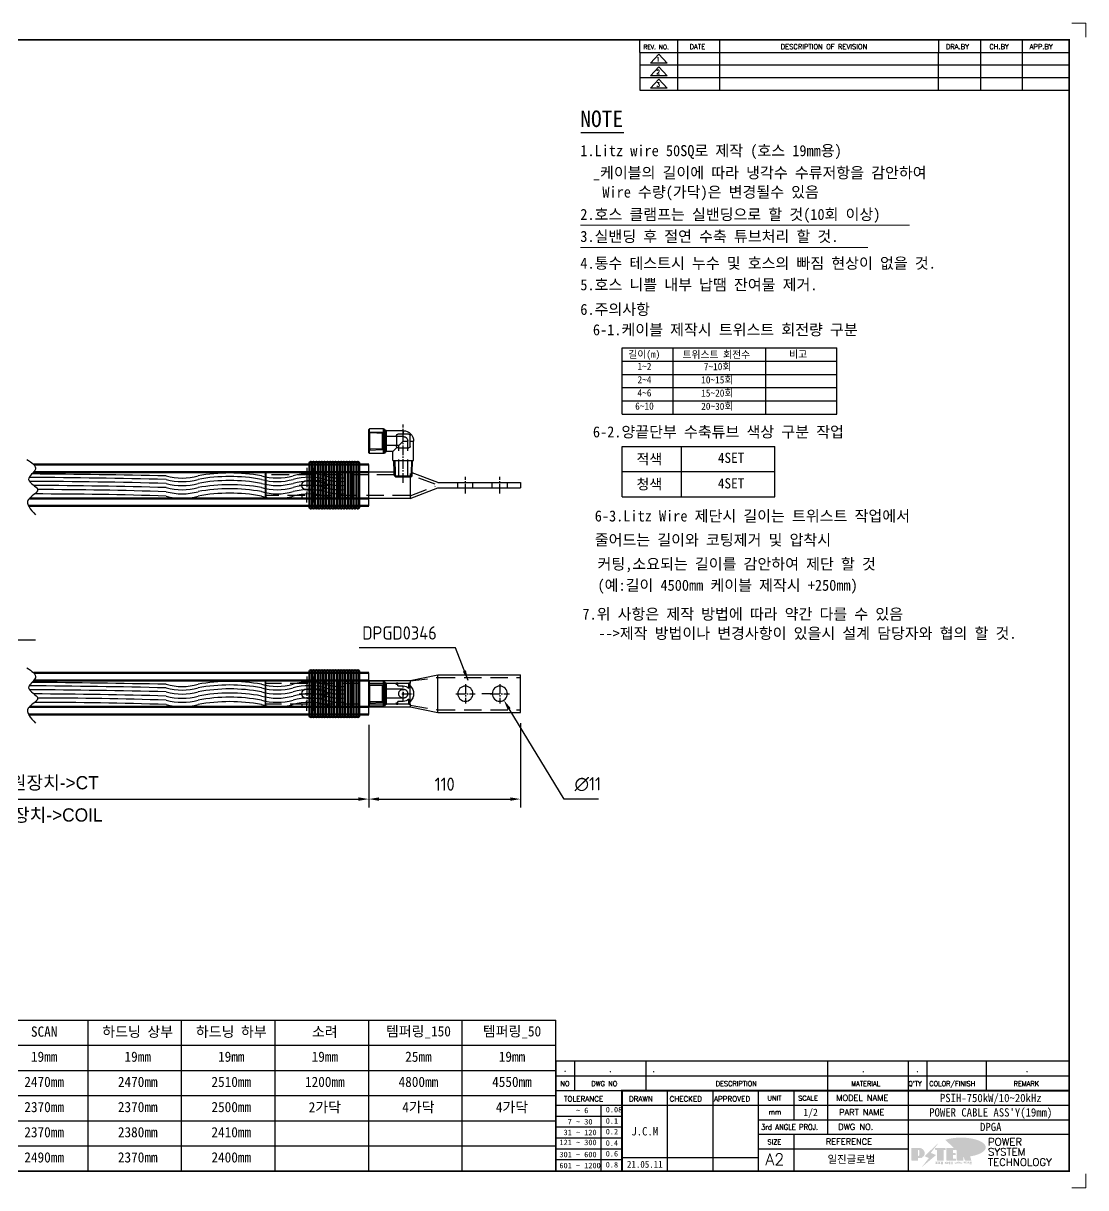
# Model space of a CAD drawing. Header units: millimetres. Extents: x 0 to 2482, y 39 to 883.
# Drawn here: x 448 to 1218, y 39 to 883 of the extents above; entities that cross this region are included whole.
import ezdxf
from ezdxf.enums import TextEntityAlignment as Align

# ---------------------------------------------------------------- set-up
doc = ezdxf.new("R2010")
doc.units = ezdxf.units.MM
for name, pattern in [('CENTER1', [10, 7, -1, 1, -1]), ('HIDDEN', [9.525, 6.35, -3.175]), ('HIDDENX2', [19.05, 12.7, -6.35])]:
    doc.linetypes.add(name, pattern=pattern)
doc.layers.add('AM_0', color=7, linetype='Continuous', lineweight=50)
doc.layers.add('가시적인 좁은 것(ISO)', color=1, linetype='Continuous', lineweight=35)
doc.layers.add('FORMAT-1', color=7, linetype='Continuous')
doc.layers.add('line', color=3, linetype='Continuous')
doc.styles.add('HAN', font='')
doc.styles.add('RC', font='ROMANC.SHX')
doc.styles.add('ROMANT', font='romant')
doc.styles.add('RT', font='ROMANT.SHX', dxfattribs={"oblique": 15})
doc.styles.get("Standard").update_dxf_attribs({"font": 'ISOCP.SHX', "bigfont": 'WHGTXT.SHX'})
doc.styles.get('HAN').set_extended_font_data('GulimChe')
doc.dimstyles.new('PS-3', dxfattribs={"dimscale": 3, "dimtxt": 3.2, "dimasz": 2.5, "dimexe": 2, "dimexo": 2.5, "dimgap": 2, "dimtad": 1, "dimtoh": 1, "dimrnd": 0.05, "dimzin": 12, "dimdsep": 46, "dimtxsty": 'Standard', "dimcen": 0, "dimclrt": 2, "dimazin": 3, "dimtfac": 1, "dimtofl": 0, "dimtmove": 0, "dimatfit": 3, "dimfxl": 0, "dimtolj": 1, "dimtzin": 0, "dimarcsym": 0})

# ---------------------------------------------------------------- blocks, each defined once
blk = doc.blocks.new('no2')
at = {"color": 180}
for p, q in [((0, 5.5), (0, 0)), ((0, 5.5), (186, 5.5)), ((6.79, 5.5), (6.79, 0)), ((32.74, 0.11), (32.74, 5.5)), ((98.4, 5.5), (98.4, 0)), ((127.61, 5.5), (127.61, 0)), ((134.43, 5.5), (134.43, 0)), ((155.98, 5.5), (155.98, 0))]:
    blk.add_line(p, q, dxfattribs=at)
at = {"color": 2, "style": 'HAN'}
for tag, p in [('PART-NO', (19.76, 2.75)), ("Q'TY", (131.02, 2.75)), ('COLOR/FINISH', (145.2, 2.75)), ('MATERIAL', (111.38, 2.75)), ('REMARK', (170.76, 2.75))]:
    blk.add_attdef(tag, text='', height=2.9, dxfattribs=at).set_placement(p, align=Align.MIDDLE_CENTER)
blk.add_attdef('DESCRIPTION', text='', height=2.9, dxfattribs=at).set_placement((34.51, 2.75), align=Align.MIDDLE_LEFT)
at = {"color": 2, "style": 'RT', "oblique": 15}
blk.add_attdef('NO', text='', height=1.74, dxfattribs=at).set_placement((3.38, 2.51), align=Align.MIDDLE_CENTER)
blk = doc.blocks.new('re2')
at = {"color": 180}
for p, q in [((0, 0), (0, -4.55)), ((6.87, -0.64), (3.86, -3.91)), ((9.88, -3.91), (3.86, -3.91)), ((6.87, -0.64), (9.88, -3.91)), ((13.74, -4.55), (13.74, 0)), ((28.97, -4.55), (28.97, 0)), ((108.25, -4.55), (108.25, 0)), ((123.49, -4.55), (123.49, 0)), ((138.64, -4.55), (138.64, 0)), ((0, -4.55), (155.53, -4.55))]:
    blk.add_line(p, q, dxfattribs=at)
at = {"color": 2, "style": 'RC', "oblique": 15}
blk.add_attdef('REV.NO', text='', height=1.56, dxfattribs=at).set_placement((6.59, -2.56), align=Align.MIDDLE_CENTER)
blk.add_attdef('-1', text='', height=1.56, dxfattribs=at).set_placement((9.37, -1.66), align=Align.MIDDLE_LEFT)
at = {"color": 2, "style": 'HAN'}
for tag, p in [('REV.-DATE', (21.36, -2.28)), ('DRA.BY', (115.87, -2.28)), ('CH.BY', (131.07, -2.28)), ('APP.BY', (147.09, -2.28))]:
    blk.add_attdef(tag, text='', height=2.5, dxfattribs=at).set_placement(p, align=Align.MIDDLE_CENTER)
blk.add_attdef('DESCRIPTION-OF-REVISION', text='', height=2.5, dxfattribs=at).set_placement((31.61, -2.28), align=Align.MIDDLE_LEFT)
blk = doc.blocks.new('new LOGO')
at = {"layer": 'line'}
h = blk.add_hatch(color=1, dxfattribs=at)
h.paths.add_polyline_path([(41.5, 16.4), (54.3, 16.4, 1), (54.3, 82.9), (0, 82.9), (0, -0.1), (41.5, -0.1)])
h.paths.add_polyline_path([(41.5, 27.9), (41.5, 71.9), (43.6, 71.9, -0.414214), (54.6, 60.9), (54.6, 38.9, -0.414214), (43.6, 27.9)], flags=16)
h.paths.add_polyline_path([(214.7, 71.9), (227.5, 71.9), (227.5, 82.9), (159.7, 82.9), (159.7, 71.9), (172.5, 71.9), (172.5, -0.1), (214.7, -0.1)])
h.paths.add_polyline_path([(276, 37.4), (294.8, 37.4), (294.8, 49.1), (276, 49.1), (276, 71.9), (294.8, 71.9), (294.8, 82.9), (234.5, 82.9), (234.5, -0.1), (297, -0.1), (297, 10.9), (276, 10.9)])
h.paths.add_polyline_path([(347.2, 35.2), (359.7, -0.1), (400.5, -0.1), (379.6, 66.8), (399.7, 82.9), (380.6, 82.9), (347.2, 61.6), (347.2, 82.9), (305.5, 82.9), (305.5, -0.1), (347.2, -0.1)])
h = blk.add_hatch(color=250, dxfattribs=at)
h.paths.add_polyline_path([(44.5, 69.4), (46.6, 69.4, -0.129793), (52, 68, 0.221832), (43.6, 71.9), (41.5, 71.9), (41.5, 27.9), (43.6, 27.9, 0.02048), (44.5, 28)], flags=17)
h.paths.add_polyline_path([(44.5, 13.9), (57.3, 13.9, 0.72362), (77.1, 73.9, -0.679777), (54.3, 16.4), (41.5, 16.4), (41.5, -0.1), (3, -0.1), (3, -2.6), (44.5, -2.6)])
h.paths.add_polyline_path([(117.9, 14.2), (71.5, -44.4), (77.1, -39.6), (120.8, 15.6), (92, 28.9), (173.3, 106), (177.5, 111.4), (89.1, 27.6)])
h.paths.add_polyline_path([(162.7, 71.9), (162.7, 69.4), (172.5, 69.4), (172.5, 71.9)], flags=17)
h.paths.add_polyline_path([(217.7, 69.4), (230.5, 69.4), (230.5, 80.4), (227.5, 80.4), (227.5, 71.9), (214.7, 71.9), (214.7, -0.1), (175.5, -0.1), (175.5, -2.6), (217.7, -2.6)])
h.paths.add_polyline_path([(297.8, 46.6), (294.8, 46.6), (294.8, 37.4), (276, 37.4), (276, 10.9), (279, 10.9), (279, 34.9), (297.8, 34.9)])
h.paths.add_polyline_path([(300, 8.4), (297, 8.4), (297, -0.1), (237.5, -0.1), (237.5, -2.6), (300, -2.6)])
h.paths.add_polyline_path([(297.8, 80.4), (294.8, 80.4), (294.8, 71.9), (276, 71.9), (276, 49.1), (279, 49.1), (279, 69.4), (297.8, 69.4)])
h.paths.add_polyline_path([(350.2, 80.4), (347.2, 80.4), (347.2, 61.6), (350.2, 63.5)])
h.paths.add_polyline_path([(350.2, 26.7), (347.2, 35.2), (347.2, -0.1), (308.5, -0.1), (308.5, -2.6), (350.2, -2.6)])
h.paths.add_polyline_path([(402.7, 80.4), (396.5, 80.4), (379.6, 66.8), (400.5, -0.1), (361.8, -0.1), (362.7, -2.6), (403.5, -2.6), (382.6, 64.3)])
blk.add_hatch(color=5, dxfattribs=at).paths.add_polyline_path([(166.3, 35), (131, 49), (180.4, 112.7), (92, 28.9), (120.8, 15.6), (74.4, -43)])
h = blk.add_hatch(color=253, dxfattribs=at)
edge = h.paths.add_edge_path()
edge.add_ellipse((333.9, 86.4), major_axis=(-165.9, 0), ratio=0.39426, start_angle=111.51268, end_angle=334.46902)
edge.add_ellipse((314.1, 81.2), major_axis=(-153.7, 0), ratio=0.40699, start_angle=121.30662, end_angle=327.74369, ccw=False)
edge.add_line((394, 27.8), (394.7, 25.6))
h = blk.add_hatch(color=250, dxfattribs=at)
edge = h.paths.add_edge_path()
edge.add_ellipse((237.8, -17.6), major_axis=(-14.3, 0), ratio=0.526336, start_angle=192.2456, end_angle=269.07481)
edge.add_line((238.1, -10.1), (237.6, -10.1))
edge.add_ellipse((237.8, -17.6), major_axis=(-14.3, 0), ratio=0.526336, start_angle=270.92519, end_angle=449.07481)
edge.add_line((237.6, -25.1), (238.1, -25.1))
edge.add_ellipse((237.8, -17.6), major_axis=(-14.3, 0), ratio=0.526336, start_angle=450.92519, end_angle=527.7544)
edge.add_line((251.7, -19.2), (254.1, -19.2))
edge.add_line((254.1, -19.2), (254.1, -27.1))
edge.add_line((254.1, -27.1), (263.1, -27.1))
edge.add_line((263.1, -27.1), (263.1, -10.1))
edge.add_line((263.1, -10.1), (254.1, -10.1))
edge.add_line((254.1, -10.1), (254.1, -16))
edge.add_line((254.1, -16), (251.7, -16))
h.paths.add_polyline_path([(241, -16.4), (241, -18.7, -1), (234.4, -18.7), (234.4, -16.4, -1)], flags=16)
h.paths.add_polyline_path([(278.2, -10.1), (268.1, -10.1), (268.1, -27.1), (278.2, -27.1)])
h.paths.add_polyline_path([(310.3, -10.1), (310.3, -11.1, -0.157169), (289.3, -17.5), (294, -19.9, 0.128407), (316.3, -15.9, 0.128407), (338.6, -19.9), (343.3, -17.5, -0.157169), (322.2, -11.1), (322.2, -10.1)])
h.paths.add_polyline_path([(342.1, -25.1), (342.1, -22.3), (290.4, -22.3), (290.4, -25.1)])
h.paths.add_polyline_path([(352, -10.1), (352, -16.2, 0.414214), (354, -18.2), (378.7, -18.2), (378.7, -19.6), (390.2, -19.6), (390.2, -10.1), (378.7, -10.1), (378.7, -13.6), (374.7, -13.6), (374.7, -15.1), (378.7, -15.1), (378.7, -16.2), (364.7, -16.2), (364.7, -15.1), (371.2, -15.1), (371.2, -13.6), (364.7, -13.6), (364.7, -12.6), (374.7, -12.6), (374.7, -10.1)])
h.paths.add_polyline_path([(393.8, -10.1), (393.8, -19.6), (405, -19.6), (405, -10.1)])
h.paths.add_polyline_path([(405, -27.1), (405, -20.9), (356.8, -20.9), (356.8, -23), (391.8, -23), (391.8, -27.1)])
h.paths.add_polyline_path([(200.4, -10.1), (200.4, -22.3), (193.2, -22.3), (193.2, -12.6), (196.6, -12.6), (196.6, -10.1), (161, -10.1), (161, -12.6), (164.5, -12.6), (164.5, -22.3), (161, -22.3), (161, -25.1), (200.4, -25.1), (200.4, -27.1), (213.9, -27.1), (213.9, -10.1)])
h.paths.add_polyline_path([(182, -12.6), (175.6, -12.6), (175.6, -22.3), (182, -22.3)], flags=17)
blk = doc.blocks.new('format-2')
at = {"color": 3, "lineweight": 9}
for p, q in [((604, 422), (609, 422)), ((609, 417), (609, 422)), ((609, 5), (609, 0)), ((604, 0), (609, 0))]:
    blk.add_line(p, q, dxfattribs=at)
at = {"color": 180}
for p, q in [((447.47, 411.45), (447.47, 416)), ((461.21, 411.45), (461.21, 416)), ((476.44, 411.45), (476.44, 416)), ((555.72, 411.45), (555.72, 416)), ((570.95, 411.45), (570.95, 416)), ((586.11, 411.45), (586.11, 416)), ((447.47, 411.45), (603, 411.45)), ((417, 40.49), (603, 40.49)), ((417, 40.49), (417, 6)), ((423.79, 40.49), (423.79, 35.21)), ((449.74, 35.21), (449.74, 40.49)), ((515.4, 40.49), (515.4, 35.21)), ((544.61, 40.49), (544.61, 35.21)), ((551.43, 40.49), (551.43, 35.21)), ((572.98, 40.49), (572.98, 35.21)), ((417, 35.21), (440.98, 35.21)), ((457.46, 6), (457.46, 35.21)), ((473.95, 6), (473.95, 35.21)), ((490.44, 6), (490.44, 35.21)), ((503.22, 35.21), (503.22, 24.65)), ((515.4, 35.21), (515.4, 19.37)), ((544.61, 35.21), (544.61, 6)), ((417, 29.93), (440.98, 29.93)), ((433.39, 6.23), (433.39, 29.93)), ((440.98, 29.93), (603, 29.93)), ((417, 25.98), (440.98, 25.98)), ((417, 22.03), (440.98, 22.03)), ((490.44, 24.65), (603, 24.65)), ((417, 18.08), (440.98, 18.08)), ((490.44, 19.37), (603, 19.37)), ((503.22, 19.37), (503.22, 6)), ((417, 14.13), (440.98, 14.13)), ((490.44, 14.09), (544.61, 14.09)), ((417, 10.18), (440.98, 10.18)), ((440.98, 10.95), (490.44, 10.95))]:
    blk.add_line(p, q, dxfattribs=at)
at = {"color": 7, "const_width": 0.7}
blk.add_lwpolyline([(440.98, 6), (440.98, 35.21), (603, 35.21)], dxfattribs=at)
at = {"layer": 'FORMAT-1', "color": 7, "const_width": 0.7}
blk.add_lwpolyline([(18, 6), (18, 416), (603, 416), (603, 6)], close=True, dxfattribs=at)
at = {"xscale": 0.05400000000008731, "yscale": 0.05400000000008731, "zscale": 0.05400000000008731}
blk.add_blockref('new LOGO', (545.79, 9.96), dxfattribs=at)
at = {"color": 2}
for s, height, style, p in [('REV. NO.', 1.56, 'RC', (448.73, 412.65)), ('DATE', 1.788, 'RC', (465.45, 412.64)), ('DESCRIPTION OF REVISION', 1.7875, 'RC', (498.48, 412.64)), ('DRA.BY', 1.788, 'RC', (558.33, 412.64)), ('CH.BY', 1.788, 'RC', (574.09, 412.64)), ('APP.BY', 1.788, 'RC', (588.68, 412.64)), ('NO', 1.742, 'RC', (418.66, 36.83)), ('DWG NO', 1.742, 'RC', (429.86, 36.83)), ('DESCRIPTION', 1.7424, 'RC', (474.93, 36.83)), ('MATERIAL', 1.742, 'RC', (524.02, 36.83)), ("Q'TY", 1.742, 'RC', (544.67, 36.83)), ('COLOR/FINISH', 1.7424, 'RC', (552.3, 36.83)), ('REMARK', 1.742, 'RC', (582.87, 36.83)), (' TOLERANCE', 1.9, 'RC', (418.61, 31.22)), ('DRAWN', 1.9, 'RC', (443.5, 31.22)), ('CHECKED', 1.9, 'RC', (458.21, 31.22)), ('APPROVED', 1.9, 'RC', (474.3, 31.22)), ('UNIT', 1.742, 'RC', (493.69, 31.55)), ('SCALE', 1.742, 'RC', (504.82, 31.55)), ('MODEL NAME', 2.178, 'RC', (518.62, 31.46)), ('    ~ 6', 2, 'HAN', (418.3, 27.03)), ('0.08', 2, 'HAN', (435.07, 27.31)), ('mm', 1.742, 'RC', (494.17, 26.56)), ('PART NAME', 2.178, 'RC', (519.67, 26.24)), ('  7 ~ 30', 2, 'HAN', (418.3, 22.91)), ('0.1', 2, 'HAN', (435.07, 23.2)), ('0.2', 2, 'HAN', (435.07, 19.32)), ('DWG NO.', 2.178, 'RC', (519.34, 20.96)), ('121 ~ 300', 2, 'HAN', (418.3, 15.42)), (' 31 ~ 120', 2, 'HAN', (418.3, 19.04)), ('0.4', 2, 'HAN', (435.07, 15.2)), ('SIZE', 1.742, 'RC', (493.69, 15.72)), ('REFERENCE', 2.178, 'RC', (514.84, 15.61)), ('301 ~ 600', 2, 'HAN', (418.3, 11.04)), ('0.6', 2, 'HAN', (435.07, 11.32)), ('601 ~ 1200', 2, 'HAN', (418.3, 7.05)), ('0.8', 2, 'HAN', (435.07, 7.33))]:
    blk.add_text(s, height=height, dxfattribs=dict(at, style=style)).set_placement(p)
at = {"color": 2, "style": 'RC', "width": 0.8}
blk.add_text('3rd ANGLE PROJ.', height=2, dxfattribs=at).set_placement((491.37, 20.97))
at = {"style": 'ROMANT'}
for s, p in [('POWER', (573.59, 15.27)), ('SYSTEM', (573.59, 11.63)), ('TECHNOLOGY', (573.59, 7.87))]:
    blk.add_text(s, height=2.7, dxfattribs=at).set_placement(p)
at = {"color": 2, "lineweight": 30, "style": 'RC'}
blk.add_text('A2', height=4.182, dxfattribs=at).set_placement((492.93, 8.17))
at = {"style": 'HAN'}
for tag, height, p in [('MODEL-NAME', 3, (574.6, 32.53)), ('SCALE', 2.7, (509.31, 27.29)), ('PART-NAME', 3, (574.6, 27.29)), ('DRA-BY', 3, (449.22, 20.44)), ('CH-BY', 3, (465.71, 20.44)), ('APP-BY', 3, (482.2, 20.44)), ('DWG-NO', 3, (574.6, 22.01)), ('DRA-DATE', 2.5, (449.22, 8.48)), ('CH-DATE', 2.5, (465.71, 8.48)), ('APP-DATE', 2.5, (482.2, 8.48)), ('관련업체명', 3, (524.09, 10.29))]:
    blk.add_attdef(tag, text='', height=height, dxfattribs=at).set_placement(p, align=Align.MIDDLE_CENTER)
blk = doc.blocks.new('*D34')
at = {"color": 0, "lineweight": -2}
for p, q in [((187.97, 374.51), (187.97, 314.61)), ((698.41, 374.51), (698.41, 314.61)), ((195.47, 320.61), (690.91, 320.61))]:
    blk.add_line(p, q, dxfattribs=at)
at = {"color": 0}
for points in [[(195.47, 321.86), (195.47, 319.36), (187.97, 320.61)], [(690.91, 321.86), (690.91, 319.36), (698.41, 320.61)]]:
    blk.add_solid(points, dxfattribs=at)
at = {"layer": 'DEFPOINTS', "color": 0}
for p in [(187.97, 382.01, 0), (698.41, 382.01, 0), (698.41, 320.61)]:
    blk.add_point(p, dxfattribs=at)
at = {"color": 2, "insert": (443.19, 331.97), "char_height": 9.6, "attachment_point": 5}
blk.add_mtext('\\A1;{\\fGulim|b0|i0|c129|p50;\\C1;350kW 전원장치->CT}', dxfattribs=at)
blk = doc.blocks.new('*D29')
at = {"color": 0, "lineweight": -2}
for p, q in [((698.41, 374.51), (698.41, 314.61)), ((808.41, 375.76), (808.41, 314.61)), ((705.91, 320.61), (800.91, 320.61))]:
    blk.add_line(p, q, dxfattribs=at)
at = {"color": 0}
for points in [[(705.91, 321.86), (705.91, 319.36), (698.41, 320.61)], [(800.91, 321.86), (800.91, 319.36), (808.41, 320.61)]]:
    blk.add_solid(points, dxfattribs=at)
at = {"layer": 'DEFPOINTS', "color": 0}
for p in [(698.41, 382.01, 0), (808.41, 383.26, 0), (808.41, 320.61)]:
    blk.add_point(p, dxfattribs=at)
at = {"color": 2, "insert": (753.41, 331.41), "char_height": 9.6, "attachment_point": 5}
blk.add_mtext('\\A1;110', dxfattribs=at)
blk = doc.blocks.new('*D30')
at = {"color": 0, "lineweight": -2}
for p, q in [((840, 320.61), (800.18, 385.91)), ((864.79, 320.61), (840, 320.61))]:
    blk.add_line(p, q, dxfattribs=at)
at = {"color": 0}
blk.add_solid([(801.25, 386.56), (799.11, 385.26), (796.28, 392.32)], dxfattribs=at)
at = {"layer": 'DEFPOINTS', "color": 0}
for p in [(790.55, 401.71, 0), (796.28, 392.32, 0)]:
    blk.add_point(p, dxfattribs=at)
at = {"color": 2, "insert": (857.11, 331.41), "char_height": 9.6, "attachment_point": 5}
blk.add_mtext('\\A1;∅11', dxfattribs=at)
blk = doc.blocks.new('A$C211C3F0E')
at = {"color": 6}
for p, q in [((0, -13.75), (0, 13.75)), ((60, 13.75), (0, 13.75)), ((80, 9.5), (60, 13.75)), ((60, -13.75), (60, 13.75)), ((60, 11.34), (60, 11.75)), ((80, 9.5), (80, 9.37)), ((117, 9.5), (80, 9.5)), ((80, 9.37), (80, 8.72)), ((80, 8.72), (80, 7.7)), ((97.79, 7.79), (98.71, 8.71)), ((98.71, -8.71), (98.71, 8.71)), ((99.41, -9), (99.41, 9)), ((99.41, 9), (109.5, 9)), ((109.5, -9), (109.5, 9)), ((110, 8.5), (109.5, 9)), ((110, -8.5), (110, 8.5)), ((117, 9.5), (117, -9.5)), ((122, 8.75), (117, 9.5)), ((122, -9.5), (122, 9.5)), ((127, 8.75), (122, 9.5)), ((132, 8.75), (127, 9.5)), ((127, 9.5), (127, -9.5)), ((132, -9.5), (132, 9.5)), ((132, 9.5), (184.5, 9.5)), ((184.5, -9.5), (184.5, 9.5)), ((185, 9), (185, -9)), ((80, 3.91), (80, 7.7)), ((80, 7.7), (81, 7.7)), ((80, 7.5), (90, 7.5)), ((81, 3.91), (81, 7.7)), ((89, 7.7), (81, 7.7)), ((89, 5.59), (85, 5.59)), ((89, 7.7), (90, 7.7)), ((89, 5.59), (89, 7.7)), ((90, 6.34), (90, 7.7)), ((97.09, -7.5), (97.09, 7.5)), ((97.79, -7.79), (97.79, 7.79)), ((80, -7.7), (80, -3.91)), ((80, -7.5), (90, -7.5)), ((80, -7.7), (80, -8.36)), ((81, -7.7), (80, -7.7)), ((80, -8.36), (80, -9.5)), ((81, -7.7), (81, -3.91)), ((81, -7.7), (89, -7.7)), ((85, -5.59), (89, -5.59)), ((89, -7.7), (89, -5.59)), ((90, -7.7), (89, -7.7)), ((90, -7.7), (90, -6.34)), ((97.79, -7.79), (98.71, -8.71)), ((60, -13.75), (0, -13.75)), ((80, -9.5), (60, -13.75)), ((117, -9.5), (80, -9.5)), ((99.41, -9), (109.5, -9)), ((110, -8.5), (109.5, -9)), ((122, -8.75), (117, -9.5)), ((127, -8.75), (122, -9.5)), ((132, -8.75), (127, -9.5)), ((132, -9.5), (184.5, -9.5))]:
    blk.add_line(p, q, dxfattribs=at)
at = {"color": 2, "linetype": 'HIDDENX2'}
for p, q in [((60, 11.75), (0, 11.75)), ((80, 9.37), (60, 11.75)), ((80, -3.91), (80, 3.91)), ((85, 3.25), (97.66, 3.25)), ((90, 7.5), (97.09, 7.5)), ((97.09, 7.5), (184.5, 7.5)), ((97.66, 3.25), (99, 5.57)), ((97.66, 3.25), (97.66, -3.25)), ((99, 5.57), (109.12, 5.88)), ((99, -5.57), (99, 5.57)), ((109.98, 6.77), (99.98, 6.45)), ((99.98, -6.45), (99.98, 6.45)), ((109.12, 5.88), (110, 6.77)), ((109.12, -5.88), (109.12, 5.88)), ((80, -8.36), (60, -11.75)), ((85, -3.25), (97.66, -3.25)), ((90, -7.5), (97.09, -7.5)), ((97.09, -7.5), (184.5, -7.5)), ((97.66, -3.25), (99, -5.57)), ((99, -5.57), (109.12, -5.88)), ((99.98, -6.45), (109.98, -6.77)), ((109.12, -5.88), (110, -6.77)), ((60, -11.75), (0, -11.75))]:
    blk.add_line(p, q, dxfattribs=at)
at = {"color": 2, "linetype": 'HIDDEN'}
for p, q in [((141.5, 7.5), (141.5, 9.5)), ((158.5, 7.5), (158.5, 9.5)), ((141.5, -7.5), (141.5, -9.5)), ((158.5, -7.5), (158.5, -9.5))]:
    blk.add_line(p, q, dxfattribs=at)
at = {"color": 1, "linetype": 'CENTER1'}
for p, q in [((145, 12.5), (145, 4.5)), ((150, 12.5), (150, 4.5)), ((155, 12.5), (155, 4.5)), ((22, 0), (8, 0)), ((15, 7), (15, -7)), ((21, 0), (29, 0)), ((47, 0), (33, 0)), ((40, 7), (40, -7)), ((86, 0), (76, 0)), ((85, -5.59), (85, 5.59)), ((85, 1), (85, -1)), ((160.5, 0), (139.5, 0)), ((149, 0), (141, 0)), ((145, 5.5), (145, -5.5)), ((145, 4), (145, -4)), ((150, 5.5), (150, -5.5)), ((155, 5.5), (155, -5.5)), ((145, -12.5), (145, -4.5)), ((150, -12.5), (150, -4.5)), ((155, -12.5), (155, -4.5))]:
    blk.add_line(p, q, dxfattribs=at)
at = {"color": 6}
blk.add_lwpolyline([(145, -3.5), (155, -3.5, 1), (155, 3.5), (145, 3.5, 1)], format="xyb", close=True, dxfattribs=at)
for centre in [(15, 0), (40, 0)]:
    blk.add_circle(centre, 5.5, dxfattribs=at)
for centre, radius, start, end in [((99.41, 8), 1, 90, 135), ((184.5, 9), 0.5, 0, 90), ((85, 0), 7.5, 131.81031, 228.18969), ((85, 0), 5.59, 90, 135.68762), ((97.09, 8.5), 1, 270, 315), ((184.5, 8), 0.5, 270, 0), ((85, 0), 5.59, 224.31238, 270), ((97.09, -8.5), 1, 45, 90), ((184.5, -8), 0.5, 0, 90), ((99.41, -8), 1, 225, 270), ((184.5, -9), 0.5, 270, 0)]:
    blk.add_arc(centre, radius, start, end, dxfattribs=at)
at = {"color": 2, "linetype": 'HIDDENX2'}
for start, end in [(90, 270), (270, 90)]:
    blk.add_arc((85, 0), 3.25, start, end, dxfattribs=at)
blk = doc.blocks.new('A$C4B427BD6')
at = {"color": 1, "linetype": 'CENTER1'}
for p, q in [((85, 3.84), (85, 45.98)), ((145, 14.5), (145, 6.5)), ((150, 14.5), (150, 6.5)), ((155, 14.5), (155, 6.5)), ((15, -4), (15, 8)), ((40, -4), (40, 8)), ((160.5, 2), (139.5, 2)), ((145, 7.5), (145, -3.5)), ((145, 6), (145, -2)), ((150, 7.5), (150, -3.5)), ((155, 7.5), (155, -3.5)), ((145, -10.5), (145, -2.5)), ((150, -10.5), (150, -2.5)), ((155, -10.5), (155, -2.5))]:
    blk.add_line(p, q, dxfattribs=at)
at = {"color": 6}
for p, q in [((97.79, 41.79), (98.71, 42.71)), ((98.71, 25.29), (98.71, 42.71)), ((99.41, 25), (99.41, 43)), ((99.41, 43), (109.5, 43)), ((109.5, 25), (109.5, 43)), ((110, 42.5), (109.5, 43)), ((110, 25.5), (110, 42.5)), ((80, 34), (77.5, 34)), ((77.5, 20), (77.5, 34)), ((80, 30), (80, 38)), ((81, 39), (89, 39)), ((85, 41.5), (97.09, 41.5)), ((90, 38), (90, 30)), ((97.09, 26.5), (97.09, 41.5)), ((97.79, 26.21), (97.79, 41.79)), ((89, 29), (81, 29)), ((92.5, 26.5), (89.71, 29.29)), ((92.5, 26.5), (97.09, 26.5)), ((92.5, 20), (92.5, 26.5)), ((97.79, 26.21), (98.71, 25.29)), ((110, 25.5), (109.5, 25)), ((92.5, 20), (77.5, 20)), ((78.52, 10.94), (78.23, 20)), ((91.5, 11.5), (91.77, 20)), ((99.41, 25), (109.5, 25)), ((60, 4), (78.5, 10.94)), ((80, 10.54), (80, -7.5)), ((91.5, 11.49), (91.48, 11.49)), ((91.5, 11.5), (117, 11.5)), ((91.5, 11.5), (91.5, 11.5)), ((117, 11.5), (122, 10.75)), ((117, 11.5), (117, -7.5)), ((122, 10.75), (122, 11.5)), ((122, 11.5), (127, 10.75)), ((122, 10.75), (122, -6.75)), ((127, 10.75), (127, 11.5)), ((127, 11.5), (132, 10.75)), ((127, 10.75), (127, -6.75)), ((132, 10.75), (132, 11.5)), ((132, 11.5), (184.5, 11.5)), ((132, 10.75), (132, -6.75)), ((184.5, 11.5), (184.5, -7.5)), ((185, 11), (185, 10)), ((185, 10), (185, -6)), ((60, 4), (0, 4)), ((0, 4), (0, 0)), ((60, 0), (0, 0)), ((80, -7.5), (60, 0)), ((80, -7.5), (117, -7.5)), ((122, -6.75), (117, -7.5)), ((127, -6.75), (122, -7.5)), ((122, -7.5), (122, -6.75)), ((132, -6.75), (127, -7.5)), ((127, -7.5), (127, -6.75)), ((132, -7.5), (132, -6.75)), ((184.5, -7.5), (132, -7.5)), ((185, -6), (185, -7))]:
    blk.add_line(p, q, dxfattribs=at)
at = {"color": 2, "linetype": 'HIDDENX2'}
for p, q in [((85, 34), (81.75, 34)), ((81.75, 8), (81.75, 34)), ((85, 34), (85, 37.25)), ((85, 37.25), (97.66, 37.25)), ((85, 34), (88.25, 30.75)), ((97.66, 37.25), (99, 39.57)), ((97.66, 37.25), (97.66, 30.75)), ((99, 39.57), (109.12, 39.88)), ((99, 28.43), (99, 39.57)), ((109.98, 40.77), (99.98, 40.45)), ((99.98, 27.55), (99.98, 40.45)), ((109.12, 39.88), (110, 40.77)), ((109.12, 28.12), (109.12, 39.88)), ((88.25, 8), (88.25, 30.75)), ((88.25, 30.75), (97.66, 30.75)), ((97.66, 30.75), (99, 28.43)), ((99, 28.43), (109.12, 28.12)), ((99.98, 27.55), (109.98, 27.23)), ((109.12, 28.12), (110, 27.23)), ((79.09, 20), (79.38, 10.72)), ((90.63, 10.92), (90.91, 20)), ((61.8, 2.75), (78.5, 9.02)), ((78.5, 9.01), (78.5, 10.94)), ((78.58, 8.88), (78.52, 10.94)), ((91.42, 8.88), (78.58, 8.88)), ((79.46, 8), (78.58, 8.88)), ((79.38, 10.72), (79.44, 8.88)), ((90.54, 8), (91.42, 8.88)), ((90.56, 8.88), (90.63, 10.92)), ((91.42, 8.88), (91.5, 11.5)), ((91.5, 9.5), (91.5, 11.5)), ((91.5, 9.5), (184.5, 9.5)), ((9.5, 0), (9.5, 4)), ((20.5, 0), (20.5, 4)), ((34.5, 0), (34.5, 4)), ((45.5, 0), (45.5, 4)), ((80, -5.58), (61.8, 1.25)), ((90.54, 8), (79.46, 8)), ((80, -5.5), (184.5, -5.5))]:
    blk.add_line(p, q, dxfattribs=at)
at = {"color": 2, "linetype": 'HIDDEN'}
for p, q in [((141.5, 9.5), (141.5, 11.5)), ((158.5, 9.5), (158.5, 11.5)), ((141.5, -5.5), (141.5, -7.5)), ((158.5, -5.5), (158.5, -7.5))]:
    blk.add_line(p, q, dxfattribs=at)
at = {"color": 6}
blk.add_lwpolyline([(145, -1.5), (155, -1.5, 1), (155, 5.5), (145, 5.5, 1)], format="xyb", close=True, dxfattribs=at)
for centre, radius, start, end in [((99.41, 42), 1, 90, 135), ((85, 34), 7.5, 90, 180), ((81, 38), 1, 90, 180), ((89, 38), 1, 0, 90), ((97.09, 42.5), 1, 270, 315), ((81, 30), 1, 180, 270), ((89, 30), 1, 270, 0), ((97.09, 25.5), 1, 45, 90), ((99.41, 26), 1, 225, 270), ((184.5, 11), 0.5, 0, 90), ((184.5, 10), 0.5, 270, 0), ((184.5, -6), 0.5, 0, 90), ((184.5, -7), 0.5, 270, 0)]:
    blk.add_arc(centre, radius, start, end, dxfattribs=at)
at = {"color": 2, "linetype": 'HIDDENX2'}
blk.add_arc((85, 34), 3.25, 90, 180, dxfattribs=at)
at = {"layer": '가시적인 좁은 것(ISO)'}
blk.add_line((85, 39), (85, 41.5), dxfattribs=at)

msp = doc.modelspace()

# ---------------------------------------------------------------- linework, layer by layer
for p, q in [((852.067, 803.769, 0.29), (883.19, 803.769, 0.29)), ((882.049, 647.662, 0.29), (1037.669, 647.662, 0.29)), ((882.049, 599.662, 0.29), (882.049, 647.662, 0.29)), ((919.035, 599.662, 0.29), (919.035, 647.662, 0.29)), ((986.163, 599.662, 0.29), (986.163, 647.662, 0.29)), ((1037.669, 599.662, 0.29), (1037.669, 647.662, 0.29)), ((882.049, 638.062, 0.29), (1037.669, 638.062, 0.29)), ((882.049, 628.462, 0.29), (1037.669, 628.462, 0.29)), ((882.049, 618.862, 0.29), (1037.669, 618.862, 0.29)), ((882.049, 609.262, 0.29), (1037.669, 609.262, 0.29)), ((882.049, 599.662, 0.29), (1037.669, 599.662, 0.29)), ((882.049, 576.269, 0.29), (992.794, 576.269, 0.29)), ((882.049, 539.789, 0.29), (882.049, 576.269, 0.29)), ((924.984, 539.789, 0.29), (924.984, 576.269, 0.29)), ((992.794, 539.789, 0.29), (992.794, 576.269, 0.29)), ((882.049, 558.029, 0.29), (992.794, 558.029, 0.29)), ((882.049, 539.789, 0.29), (992.794, 539.789, 0.29)), ((384.206, 160.368, 0.29), (834, 160.368, 0.29)), ((494.951, 50.928, 0.29), (494.951, 160.368, 0.29)), ((562.761, 50.928, 0.29), (562.761, 160.368, 0.29)), ((630.571, 50.928, 0.29), (630.571, 160.368, 0.29)), ((698.38, 50.928, 0.29), (698.38, 160.368, 0.29)), ((766.19, 50.928, 0.29), (766.19, 160.368, 0.29)), ((834, 50.928, 0.29), (834, 160.368, 0.29)), ((384.206, 142.128, 0.29), (834, 142.128, 0.29)), ((384.206, 123.888, 0.29), (834, 123.888, 0.29)), ((384.206, 105.648, 0.29), (834, 105.648, 0.29)), ((384.206, 87.408, 0.29), (834, 87.408, 0.29)), ((384.206, 69.168, 0.29), (834, 69.168, 0.29)), ((384.206, 50.928, 0.29), (834, 50.928, 0.29))]:
    msp.add_line(p, q)
at = {"lineweight": 0}
for p, q in [((851.892, 736.538, 0.29), (1090.389, 736.538, 0.29)), ((851.892, 720.414, 0.29), (1060.211, 720.414, 0.29))]:
    msp.add_line(p, q, dxfattribs=at)
at = {"color": 251}
for p, q in [((698.414, 533.095, 0.29), (698.414, 563.095, 0.29)), ((698.414, 382.013, 0.29), (698.414, 412.013, 0.29))]:
    msp.add_line(p, q, dxfattribs=at)
for centre, radius, start, end in [((417.507, -5202.213, 3682.955), 5756.075, 88.6649282, 89.6543289), ((429.99, -4179.981, 3682.955), 4730.958, 88.526807, 89.727454), ((403.801, -6441.868, 1841.623), 6998.302, 88.7897069, 89.5870497), ((563.139, 596.479, 1841.623), 43.171, 254.52415, 285.47585), ((563.139, 593.905, 1841.623), 43.171, 254.52415, 285.47585), ((563.139, 591.019, 1841.623), 43.171, 254.52415, 285.47585), ((597.733, 429.838, 1841.623), 127.146, 79.641788, 100.456005), ((597.626, 426.479, 1841.623), 127.938, 79.658016, 100.341984), ((597.733, 424.379, 1841.623), 127.146, 79.641788, 100.456005), ((632.113, 596.518, 1841.623), 43.171, 254.52415, 285.47585), ((632.113, 593.945, 1841.623), 43.171, 254.52415, 285.47585), ((632.113, 591.059, 1841.623), 43.171, 254.52415, 285.47585), ((655.152, 513.306, 1841.623), 43.171, 74.52415, 105.47585), ((655.152, 510.732, 1841.623), 43.171, 74.52415, 105.47585), ((655.152, 507.846, 1841.623), 43.171, 74.52415, 105.47585), ((678.191, 596.518, 1841.623), 43.171, 254.52415, 274.946425), ((678.191, 593.945, 1841.623), 43.171, 254.52415, 274.946425), ((678.191, 591.059, 1841.623), 43.171, 254.52415, 274.946425), ((440.728, -3382.22, 3682.955), 3930.156, 88.383164, 89.780282), ((457.319, -2298.434, 2202.089), 2840.197, 88.097307, 90.020926), ((449.413, -2792.336, 3682.955), 3337.309, 88.245022, 89.846507), ((563.139, 587.977, 1841.623), 43.171, 254.52415, 285.47585), ((563.139, 585.014, 1841.623), 43.171, 254.52415, 285.47585), ((563.139, 581.804, 1101.19), 43.171, 254.52415, 285.47585), ((597.733, 421.337, 1841.623), 127.146, 79.641788, 100.456005), ((597.626, 417.588, 1841.623), 127.938, 79.658016, 100.341984), ((597.626, 414.378, 1101.19), 127.938, 79.658016, 100.341984), ((632.113, 588.017, 1841.623), 43.171, 254.52415, 285.47585), ((632.113, 585.053, 1841.623), 43.171, 254.52415, 285.47585), ((632.113, 581.843, 1101.19), 43.171, 254.52415, 285.47585), ((655.152, 504.804, 1841.623), 43.171, 74.52415, 105.47585), ((655.152, 501.841, 1841.623), 43.171, 74.52415, 105.47585), ((655.152, 498.631, 1101.19), 43.171, 74.52415, 105.47585), ((678.191, 588.017, 1841.623), 43.171, 254.52415, 274.946425), ((678.191, 585.053, 1841.623), 43.171, 254.52415, 274.946425), ((678.191, 581.843, 1101.19), 43.171, 254.52415, 274.946425), ((403.801, -6592.95, 1841.623), 6998.302, 88.7897069, 89.5870497), ((597.733, 278.756, 1841.623), 127.146, 79.641788, 100.456005), ((655.152, 362.224, 1841.623), 43.171, 74.52415, 105.47585), ((417.507, -5353.295, 3682.955), 5756.075, 88.6649282, 89.6543289), ((429.99, -4331.063, 3682.955), 4730.958, 88.526807, 89.727454), ((440.728, -3533.302, 3682.955), 3930.156, 88.383164, 89.780282), ((563.139, 445.397, 1841.623), 43.171, 254.52415, 285.47585), ((563.139, 442.823, 1841.623), 43.171, 254.52415, 285.47585), ((563.139, 439.937, 1841.623), 43.171, 254.52415, 285.47585), ((597.626, 275.397, 1841.623), 127.938, 79.658016, 100.341984), ((597.733, 273.296, 1841.623), 127.146, 79.641788, 100.456005), ((597.733, 270.255, 1841.623), 127.146, 79.641788, 100.456005), ((632.113, 445.436, 1841.623), 43.171, 254.52415, 285.47585), ((632.113, 442.862, 1841.623), 43.171, 254.52415, 285.47585), ((632.113, 439.976, 1841.623), 43.171, 254.52415, 285.47585), ((655.152, 359.65, 1841.623), 43.171, 74.52415, 105.47585), ((655.152, 356.764, 1841.623), 43.171, 74.52415, 105.47585), ((655.152, 353.722, 1841.623), 43.171, 74.52415, 105.47585), ((678.191, 445.436, 1841.623), 43.171, 254.52415, 274.946425), ((678.191, 442.862, 1841.623), 43.171, 254.52415, 274.946425), ((678.191, 439.976, 1841.623), 43.171, 254.52415, 274.946425), ((457.319, -2449.516, 2202.089), 2840.197, 88.097307, 90.020926), ((449.413, -2943.418, 3682.955), 3337.309, 88.245022, 89.846507), ((563.139, 436.895, 1841.623), 43.171, 254.52415, 285.47585), ((563.139, 433.931, 1841.623), 43.171, 254.52415, 285.47585), ((563.139, 430.722, 1101.19), 43.171, 254.52415, 285.47585), ((597.626, 266.505, 1841.623), 127.938, 79.658016, 100.341984), ((597.626, 263.295, 1101.19), 127.938, 79.658016, 100.341984), ((632.113, 436.934, 1841.623), 43.171, 254.52415, 285.47585), ((632.113, 433.971, 1841.623), 43.171, 254.52415, 285.47585), ((632.113, 430.761, 1101.19), 43.171, 254.52415, 285.47585), ((655.152, 350.758, 1841.623), 43.171, 74.52415, 105.47585), ((655.152, 347.548, 1101.19), 43.171, 74.52415, 105.47585), ((678.191, 436.934, 1841.623), 43.171, 254.52415, 274.946425), ((678.191, 433.971, 1841.623), 43.171, 254.52415, 274.946425), ((678.191, 430.761, 1101.19), 43.171, 254.52415, 274.946425)]:
    msp.add_arc(centre, radius, start, end)
for points in [[(450.587, 566.871, 0.29), (456.843, 559.676, 0.29), (451.886, 552.363, 0.29), (458.377, 544.815, 0.29), (451.65, 537.62, 0.29), (456.961, 526.651, 0.29)], [(450.587, 415.789, 0.29), (456.843, 408.594, 0.29), (451.886, 401.281, 0.29), (458.377, 393.733, 0.29), (451.65, 386.538, 0.29), (456.961, 375.569, 0.29)]]:
    msp.add_spline(points, degree=3, dxfattribs=at)
at = {"layer": 'AM_0', "color": 251, "linetype": 'Continuous'}
for p, q in [((455.499, 557.595, 0.29), (698.414, 557.595, 0.29)), ((455.588, 563.095, 0.29), (698.414, 563.095, 0.29)), ((451.764, 533.095, 0.29), (698.414, 533.095, 0.29)), ((452.428, 538.595, 0.29), (698.414, 538.595, 0.29)), ((455.499, 406.513, 0.29), (698.414, 406.513, 0.29)), ((455.588, 412.013, 0.29), (698.414, 412.013, 0.29)), ((451.764, 382.013, 0.29), (698.414, 382.013, 0.29)), ((452.428, 387.513, 0.29), (698.414, 387.513, 0.29))]:
    msp.add_line(p, q, dxfattribs=at)
at = {"layer": 'AM_0', "linetype": 'Continuous'}
for p, q in [((655.414, 564.095, 0.29), (655.414, 532.095, 0.29)), ((657.414, 564.095, 0.29), (657.414, 532.095, 0.29)), ((659.414, 564.095, 0.29), (659.414, 532.095, 0.29)), ((661.414, 564.095, 0.29), (661.414, 532.095, 0.29)), ((663.414, 564.095, 0.29), (663.414, 532.095, 0.29)), ((665.414, 564.095, 0.29), (665.414, 532.095, 0.29)), ((667.414, 564.095, 0.29), (667.414, 532.095, 0.29)), ((669.414, 564.095, 0.29), (669.414, 532.095, 0.29)), ((671.414, 564.095, 0.29), (671.414, 532.095, 0.29)), ((673.414, 564.095, 0.29), (673.414, 532.095, 0.29)), ((675.414, 564.095, 0.29), (675.414, 532.095, 0.29)), ((677.414, 564.095, 0.29), (677.414, 532.095, 0.29)), ((679.414, 564.095, 0.29), (679.414, 532.095, 0.29)), ((681.414, 564.095, 0.29), (681.414, 532.095, 0.29)), ((683.414, 564.095, 0.29), (683.414, 532.095, 0.29)), ((685.414, 564.095, 0.29), (685.414, 532.095, 0.29)), ((687.414, 564.095, 0.29), (687.414, 532.095, 0.29)), ((689.414, 564.095, 0.29), (689.414, 532.095, 0.29)), ((691.414, 564.095, 0.29), (691.414, 532.095, 0.29)), ((655.414, 413.013, 0.29), (655.414, 381.013, 0.29)), ((657.414, 413.013, 0.29), (657.414, 381.013, 0.29)), ((659.414, 413.013, 0.29), (659.414, 381.013, 0.29)), ((661.414, 413.013, 0.29), (661.414, 381.013, 0.29)), ((663.414, 413.013, 0.29), (663.414, 381.013, 0.29)), ((665.414, 413.013, 0.29), (665.414, 381.013, 0.29)), ((667.414, 413.013, 0.29), (667.414, 381.013, 0.29)), ((669.414, 413.013, 0.29), (669.414, 381.013, 0.29)), ((671.414, 413.013, 0.29), (671.414, 381.013, 0.29)), ((673.414, 413.013, 0.29), (673.414, 381.013, 0.29)), ((675.414, 413.013, 0.29), (675.414, 381.013, 0.29)), ((677.414, 413.013, 0.29), (677.414, 381.013, 0.29)), ((679.414, 413.013, 0.29), (679.414, 381.013, 0.29)), ((681.414, 413.013, 0.29), (681.414, 381.013, 0.29)), ((683.414, 413.013, 0.29), (683.414, 381.013, 0.29)), ((685.414, 413.013, 0.29), (685.414, 381.013, 0.29)), ((687.414, 413.013, 0.29), (687.414, 381.013, 0.29)), ((689.414, 413.013, 0.29), (689.414, 381.013, 0.29)), ((691.414, 413.013, 0.29), (691.414, 381.013, 0.29))]:
    msp.add_line(p, q, dxfattribs=at)
for centre in [(656.414, 564.095, 0.29), (658.414, 564.095, 0.29), (660.414, 564.095, 0.29), (662.414, 564.095, 0.29), (664.414, 564.095, 0.29), (666.414, 564.095, 0.29), (668.414, 564.095, 0.29), (670.414, 564.095, 0.29), (672.414, 564.095, 0.29), (674.414, 564.095, 0.29), (676.414, 564.095, 0.29), (678.414, 564.095, 0.29), (680.414, 564.095, 0.29), (682.414, 564.095, 0.29), (684.414, 564.095, 0.29), (686.414, 564.095, 0.29), (688.414, 564.095, 0.29), (690.414, 564.095, 0.29), (656.414, 532.095, 0.29), (658.414, 532.095, 0.29), (660.414, 532.095, 0.29), (662.414, 532.095, 0.29), (664.414, 532.095, 0.29), (666.414, 532.095, 0.29), (668.414, 532.095, 0.29), (670.414, 532.095, 0.29), (672.414, 532.095, 0.29), (674.414, 532.095, 0.29), (676.414, 532.095, 0.29), (678.414, 532.095, 0.29), (680.414, 532.095, 0.29), (682.414, 532.095, 0.29), (684.414, 532.095, 0.29), (686.414, 532.095, 0.29), (688.414, 532.095, 0.29), (690.414, 532.095, 0.29), (656.414, 413.013, 0.29), (658.414, 413.013, 0.29), (660.414, 413.013, 0.29), (662.414, 413.013, 0.29), (664.414, 413.013, 0.29), (666.414, 413.013, 0.29), (668.414, 413.013, 0.29), (670.414, 413.013, 0.29), (672.414, 413.013, 0.29), (674.414, 413.013, 0.29), (676.414, 413.013, 0.29), (678.414, 413.013, 0.29), (680.414, 413.013, 0.29), (682.414, 413.013, 0.29), (684.414, 413.013, 0.29), (686.414, 413.013, 0.29), (688.414, 413.013, 0.29), (690.414, 413.013, 0.29), (656.414, 381.013, 0.29), (658.414, 381.013, 0.29), (660.414, 381.013, 0.29), (662.414, 381.013, 0.29), (664.414, 381.013, 0.29), (666.414, 381.013, 0.29), (668.414, 381.013, 0.29), (670.414, 381.013, 0.29), (672.414, 381.013, 0.29), (674.414, 381.013, 0.29), (676.414, 381.013, 0.29), (678.414, 381.013, 0.29), (680.414, 381.013, 0.29), (682.414, 381.013, 0.29), (684.414, 381.013, 0.29), (686.414, 381.013, 0.29), (688.414, 381.013, 0.29), (690.414, 381.013, 0.29)]:
    msp.add_circle(centre, 1, dxfattribs=at)

# ---------------------------------------------------------------- block references
ref = msp.add_blockref('format-2', (0, 38.928, 0.29), dxfattribs=dict(xscale=2, yscale=2, zscale=2))
ref.add_attrib('관련업체명', '일진글로벌', dxfattribs={"height": 5.5, "style": 'HAN'}).set_placement((1048.19, 59.513, 0.29), align=Align.MIDDLE_CENTER)
ref.add_attrib('SCALE', '1/2', dxfattribs={"height": 5.4, "style": 'HAN'}).set_placement((1018.616, 93.516, 0.29), align=Align.MIDDLE_CENTER)
ref.add_attrib('PART-NO', 'DPGA', dxfattribs={"height": 6, "style": 'HAN'}).set_placement((1149.191, 82.956, 0.29), align=Align.MIDDLE_CENTER)
ref.add_attrib('PART-NAME', "POWER CABLE ASS'Y(19mm)", dxfattribs={"height": 6, "style": 'HAN'}).set_placement((1149.191, 93.516, 0.29), align=Align.MIDDLE_CENTER)
ref.add_attrib('MODEL-NAME', 'PSIH-750kW/10~20kHz', dxfattribs={"height": 6, "style": 'HAN'}).set_placement((1149.191, 103.978, 0.29), align=Align.MIDDLE_CENTER)
ref.add_attrib('DRA-BY', 'J.C.M', dxfattribs={"height": 6, "style": 'HAN'}).set_placement((898.44, 79.812, 0.29), align=Align.MIDDLE_CENTER)
ref.add_attrib('DRA-DATE', '21.05.11', dxfattribs={"height": 5, "style": 'HAN'}).set_placement((898.44, 55.878, 0.29), align=Align.MIDDLE_CENTER)
ref = msp.add_blockref('re2', (894.932, 861.828, 0.29), dxfattribs=dict(xscale=2, yscale=2, zscale=2))
ref.add_attrib('REV.NO', '1', dxfattribs={"color": 2, "height": 3.12, "style": 'RC'}).set_placement((908.108, 856.713, 0.29), align=Align.MIDDLE_CENTER)
ref = msp.add_blockref('re2', (894.932, 852.728, 0.29), dxfattribs=dict(xscale=2, yscale=2, zscale=2))
ref.add_attrib('REV.NO', '2', dxfattribs={"color": 2, "height": 3.12, "style": 'RC'}).set_placement((908.108, 847.613, 0.29), align=Align.MIDDLE_CENTER)
ref = msp.add_blockref('re2', (894.932, 843.628, 0.29), dxfattribs=dict(xscale=2, yscale=2, zscale=2))
ref.add_attrib('REV.NO', '3', dxfattribs={"color": 2, "height": 3.12, "style": 'RC'}).set_placement((908.108, 838.513, 0.29), align=Align.MIDDLE_CENTER)
at = {"xscale": -1}
for name, p in [('A$C4B427BD6', (808.414, 546.095, 0.29)), ('A$C211C3F0E', (808.414, 397.011, 0.29))]:
    msp.add_blockref(name, p, dxfattribs=at)
ref = msp.add_blockref('no2', (834, 119.916, 0.29), dxfattribs=dict(xscale=2, yscale=2, zscale=2))
ref.add_attrib('REMARK', '.', dxfattribs={"color": 2, "height": 5.8, "style": 'HAN'}).set_placement((1175.511, 125.416, 0.29), align=Align.MIDDLE_CENTER)
ref.add_attrib("Q'TY", '.', dxfattribs={"color": 2, "height": 5.8, "style": 'HAN'}).set_placement((1096.041, 125.416, 0.29), align=Align.MIDDLE_CENTER)
ref.add_attrib('MATERIAL', '.', dxfattribs={"color": 2, "height": 5.8, "style": 'HAN'}).set_placement((1056.75, 125.416, 0.29), align=Align.MIDDLE_CENTER)
ref.add_attrib('DESCRIPTION', '.', dxfattribs={"color": 2, "height": 5.8, "style": 'HAN'}).set_placement((903.016, 125.416, 0.29), align=Align.MIDDLE_LEFT)
ref.add_attrib('PART-NO', '.', dxfattribs={"color": 2, "height": 5.8, "style": 'HAN'}).set_placement((873.529, 125.416, 0.29), align=Align.MIDDLE_CENTER)
ref.add_attrib('NO', '.', dxfattribs={"color": 2, "height": 3.48, "style": 'RT'}).set_placement((840.769, 124.93, 0.29), align=Align.MIDDLE_CENTER)

# ---------------------------------------------------------------- texts
at = {"color": 2, "style": 'HAN'}
for s, height, p in [('NOTE', 12, (851.724, 807.699, 0.29)), ('_케이블의 길이에 따라 냉각수 수류저항을 감안하여 ', 8, (860.849, 770.608, 0.29)), ('Wire 수량(가닥)은 변경될수 있음', 8, (867.693, 756.608, 0.29)), ('4.통수 테스트시 누수 및 호스의 빠짐 현상이 없을 것.', 8, (851.724, 705.061, 0.29)), ('5.호스 니쁠 내부 납땜 잔여물 제거.', 8, (851.724, 689.413, 0.29)), ('6.주의사항', 8, (851.724, 671.597, 0.29)), ('6-1.케이블 제작시 트위스트 회전량 구분', 8, (860.849, 656.804, 0.29)), ('6-2.양끝단부 수축튜브 색상 구분 작업', 8, (860.849, 582.792, 0.29)), ('6-3.Litz Wire 제단시 길이는 트위스트 작업에서', 8, (862.2, 521.835, 0.29)), ('줄어드는 길이와 코팅제거 및 압착시 ', 8, (862.2, 504.49, 0.29)), ('커팅,소요되는 길이를 감안하여 제단 할 것', 8, (864.195, 487.057, 0.29)), ('(예:길이 4500mm 케이블 제작시 +250mm)', 8, (864.195, 471.609, 0.29)), ('7.위 사항은 제작 방법에 따라 약간 다를 수 있음', 8, (853.233, 450.709, 0.29)), ('-->제작 방법이나 변경사항이 있을시 설계 담당자와 협의 할 것.', 8, (864.869, 436.774, 0.29))]:
    msp.add_text(s, height=height, dxfattribs=at).set_placement(p)
at = {"color": 1, "style": 'HAN'}
for s, p in [('1.Litz wire 50SQ로 제작 (호스 19mm용)', (851.724, 786.608, 0.29)), ('2.호스 클램프는 실밴딩으로 할 것(10회 이상)', (851.724, 740.397, 0.29)), ('3.실밴딩 후 절연 수축 튜브처리 할 것.', (851.724, 724.453, 0.29))]:
    msp.add_text(s, height=8, dxfattribs=at).set_placement(p)
at = {"color": 2, "style": 'HAN'}
for s, height, p in [('길이(m)', 5.204, (898.079, 642.769, 0.29)), ('트위스트 회전수', 5.204, (950.268, 642.958, 0.29)), ('비고', 5.204, (1009.602, 643.256, 0.29)), ('1~2', 5.204, (898.222, 634.222, 0.29)), ('7~10회', 5.204, (951.218, 634.222, 0.29)), ('2~4', 5.204, (898.222, 624.622, 0.29)), ('10~15회', 5.204, (951.001, 624.622, 0.29)), ('4~6', 5.204, (898.222, 615.022, 0.29)), ('15~20회', 5.204, (951.001, 615.022, 0.29)), ('6~10', 5.204, (898.222, 605.422, 0.29)), ('20~30회', 5.204, (951.001, 605.422, 0.29)), ('적색', 7.4157, (901.782, 567.161, 0.29)), ('청색', 7.4157, (901.782, 548.921, 0.29)), ('SCAN', 7.4157, (463.151, 152.074, 0.29)), ('하드닝 상부', 7.4157, (530.961, 152.074, 0.29)), ('하드닝 하부', 7.4157, (598.77, 152.074, 0.29)), ('소려', 7.4157, (666.58, 152.074, 0.29)), ('템퍼링_150', 7.4157, (734.39, 152.074, 0.29)), ('템퍼링_50', 7.4157, (802.2, 152.074, 0.29))]:
    msp.add_text(s, height=height, dxfattribs=at).set_placement(p, align=Align.MIDDLE)
at = {"color": 1, "style": 'HAN'}
for s, p in [('4SET', (960.994, 567.976, 0.29)), ('4SET', (960.994, 549.482, 0.29)), ('19mm', (463.151, 133.834, 0.29)), ('19mm', (530.961, 133.834, 0.29)), ('19mm', (598.77, 133.834, 0.29)), ('19mm', (666.58, 133.834, 0.29)), ('25mm', (734.39, 133.834, 0.29)), ('19mm', (802.2, 133.834, 0.29)), ('2470mm', (463.151, 115.594, 0.29)), ('2470mm', (530.961, 115.594, 0.29)), ('2510mm', (598.77, 115.594, 0.29)), ('1200mm', (666.58, 115.594, 0.29)), ('4800mm', (734.39, 115.594, 0.29)), ('4550mm', (802.2, 115.594, 0.29)), ('2가닥', (666.58, 97.354, 0.29)), ('4가닥', (734.39, 97.354, 0.29)), ('4가닥', (802.2, 97.354, 0.29)), ('2370mm', (463.151, 97.354, 0.29)), ('2370mm', (530.961, 97.354, 0.29)), ('2500mm', (598.77, 97.354, 0.29)), ('2370mm', (463.151, 79.114, 0.29)), ('2380mm', (530.961, 79.114, 0.29)), ('2410mm', (598.77, 79.114, 0.29)), ('2490mm', (463.151, 60.874, 0.29)), ('2370mm', (530.961, 60.874, 0.29)), ('2400mm', (598.77, 60.874, 0.29))]:
    msp.add_text(s, height=7.4157, dxfattribs=at).set_placement(p, align=Align.MIDDLE)
at = {"color": 2, "insert": (747.709, 436.239, 0.29), "char_height": 9.6, "attachment_point": 9}
msp.add_mtext('DPGD0346', dxfattribs=at)
at = {"color": 1, "insert": (443.194, 308.6, 0.29), "char_height": 9.6, "attachment_point": 5}
msp.add_mtext('\\A1;{\\fGulim|b0|i0|c129|p50;50kW 전원장치->COIL}', dxfattribs=at)

# ---------------------------------------------------------------- dimensions: what is measured, and where the dimension line sits
dim = msp.add_diameter_dim_2p(p1=(790.55, 401.708, 0.29), p2=(796.277, 392.317, 0.29), dimstyle='PS-3')
dim.commit()
dim.dimension.update_dxf_attribs({"geometry": '*D30', "text_midpoint": (857.112, 320.61, 0.29), "dimtype": 163})
dim = msp.add_linear_dim(base=(698.414, 320.61, 0.29), p1=(187.974, 382.013, 0.29), p2=(698.414, 382.013, 0.29), text='{\\fGulim|b0|i0|c129|p50;\\C1;350kW 전원장치->CT}', dimstyle='PS-3')
dim.commit()
dim.dimension.update_dxf_attribs({"geometry": '*D34', "text_midpoint": (443.194, 331.966, 0.29)})
dim = msp.add_linear_dim(base=(808.414, 320.61, 0.29), p1=(698.414, 382.013, 0.29), p2=(808.414, 383.263, 0.29), dimstyle='PS-3')
dim.commit()
dim.dimension.update_dxf_attribs({"geometry": '*D29', "text_midpoint": (753.414, 331.41, 0.29)})

# ---------------------------------------------------------------- leaders
at = {"annotation_type": 0, "has_hookline": 1}
for points, hookline_direction, text_width in [([(264.165, 410.686, 0.29), (287.405, 435.975, 0.29), (294.905, 435.975, 0.29)], 0, 155.914), ([(770.414, 406.513, 0.29), (761.209, 430.239, 0.29), (753.709, 430.239, 0.29)], 1, 56.156)]:
    msp.add_leader(points, dimstyle='PS-3', override={"dimgap": 2, "dimtad": 1}, dxfattribs=dict(at, hookline_direction=hookline_direction, text_width=text_width))

doc.saveas('drawing.dxf')
